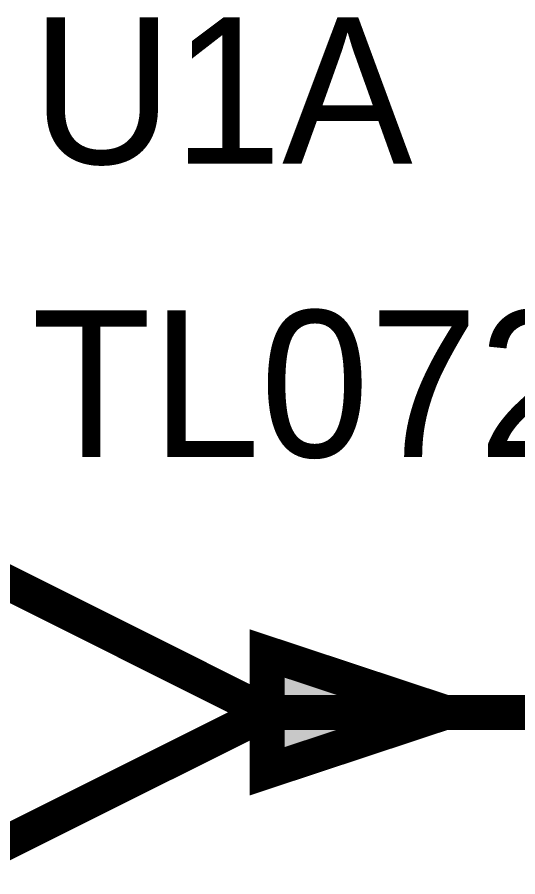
# Model space of a CAD drawing. Header units: inches. Extents: x 0 to 432, y 0 to 280.
# Drawn here: x 114.7 to 119, y 163.68 to 171.05 of the extents above; entities that cross this region are included whole.
import ezdxf

# ---------------------------------------------------------------- set-up
doc = ezdxf.new("R2010")
doc.units = ezdxf.units.IN
doc.layers.add('Sheet', color=255, linetype='Continuous')

msp = doc.modelspace()

# ---------------------------------------------------------------- linework, layer by layer
at = {"layer": 'Sheet'}
for points in [[(106.6809, 170.178, 0.2997, 0.2997, 0), (116.8448, 165.0908, 0.2997, 0.2997, 0)], [(106.6809, 160.0149, 0.2997, 0.2997, 0), (116.8448, 165.0908, 0.2997, 0.2997, 0)], [(116.8448, 165.0908, 0.2997, 0.2997, 0), (121.9211, 165.0908, 0.2997, 0.2997, 0)]]:
    msp.add_lwpolyline(points, format="xyseb", dxfattribs=at)
for points in [[(118.3721, 165.0908, 0.2997, 0.2997, 0), (116.8448, 165.5962, 0.2997, 0.2997, 0), (116.8448, 164.5855, 0.2997, 0.2997, 0), (118.3721, 165.0908, 0.2997, 0.2997, 0)], [(118.3721, 165.0908, 0.0991, 0.0991, 0), (116.8448, 165.5962, 0.0991, 0.0991, 0), (116.8448, 164.5855, 0.0991, 0.0991, 0), (118.3721, 165.0908, 0.0991, 0.0991, 0)]]:
    msp.add_lwpolyline(points, format="xyseb", close=True, dxfattribs=at)
msp.add_solid([(116.7905, 164.5232), (118.5207, 165.1), (116.7905, 165.6768)], dxfattribs=at)

# ---------------------------------------------------------------- texts
for s, p in [('U1A', (114.8232, 169.7961)), ('TL072IDRG4', (114.8232, 167.2806))]:
    msp.add_text(s, height=1.25775, dxfattribs=at).set_placement(p)

doc.saveas('drawing.dxf')
